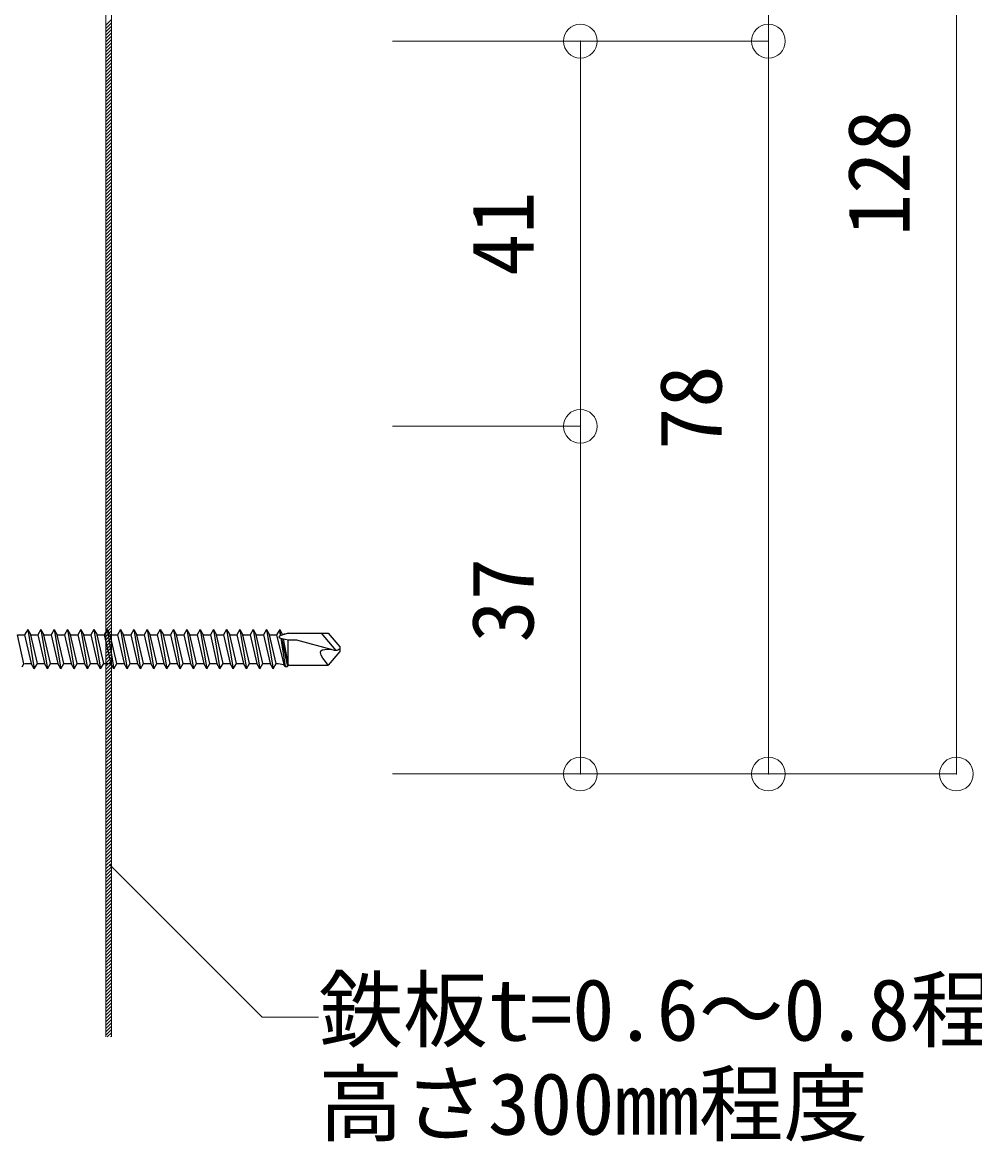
# Model space of a CAD drawing. Units: millimetres on the paper, with parts at other scales. Extents: x -195 to 195, y -140 to 138.
# Drawn here: x 169.64 to 186.52, y -31.06 to -11.2 of the extents above; entities that cross this region are included whole.
import ezdxf
from ezdxf.enums import TextEntityAlignment as Align

# ---------------------------------------------------------------- set-up
doc = ezdxf.new("R2010")
doc.units = ezdxf.units.MM
doc.header["$PDMODE"] = 32
doc.header["$PDSIZE"] = 0.6
doc.linetypes.add('DASHED1', pattern=[1.8, 1.2, -0.6])
for name, color, linetype, lineweight in [('A-5_寸法', 4, 'Continuous', 9), ('A-6_文字', 7, 'Continuous', 18), ('A-9_躯体他', 4, 'DASHED1', 9), ('A-B_補強金具・金具・その他', 3, 'Continuous', 18), ('A-C_ビス・アンカーボルト・強調図形', 2, 'Continuous', 25)]:
    doc.layers.add(name, color=color, linetype=linetype, lineweight=lineweight)
doc.styles.add('ＭＳ ゴシック', font='')
doc.styles.get('ＭＳ ゴシック').set_extended_font_data('MS Gothic')

msp = doc.modelspace()

# ---------------------------------------------------------------- linework, layer by layer
at = {"layer": 'A-5_寸法'}
for p, q in [((182.867, -24.535), (182.867, -3.201)), ((186.2, -24.535), (186.2, -3.201)), ((182.867, -11.535), (176.2, -11.535)), ((179.533, -18.368), (179.533, -11.535)), ((179.533, -18.368), (176.2, -18.368)), ((179.533, -24.535), (179.533, -18.368)), ((182.867, -24.535), (176.2, -24.535)), ((179.533, -24.535), (176.2, -24.535)), ((186.2, -24.535), (179.533, -24.535))]:
    msp.add_line(p, q, dxfattribs=at)
at = {"layer": 'A-5_寸法', "color": 7}
for p in [(179.533, -11.535), (182.867, -11.535), (179.533, -18.368), (179.533, -24.535), (182.867, -24.535), (186.2, -24.535)]:
    msp.add_point(p, dxfattribs=at)
at = {"layer": 'A-6_文字'}
for p, q in [((173.891, -28.846), (171.185, -26.14)), ((174.891, -28.846), (173.891, -28.846))]:
    msp.add_line(p, q, dxfattribs=at)
at = {"layer": 'A-9_躯体他'}
msp.add_line((171.117, 2.133), (171.117, -29.199), dxfattribs=at)
at = {"layer": 'A-B_補強金具・金具・その他'}
for p, q in [((171.117, -29.199), (171.117, 2.133)), ((171.217, -29.199), (171.217, 2.133)), ((171.117, -11.253), (171.217, -11.153)), ((171.117, -11.312), (171.217, -11.212)), ((171.117, -11.371), (171.217, -11.271)), ((171.117, -11.43), (171.217, -11.33)), ((171.117, -11.489), (171.217, -11.389)), ((171.117, -11.547), (171.217, -11.447)), ((171.117, -11.606), (171.217, -11.506)), ((171.117, -11.665), (171.217, -11.565)), ((171.117, -11.724), (171.217, -11.624)), ((171.117, -11.783), (171.217, -11.683)), ((171.117, -11.842), (171.217, -11.742)), ((171.117, -11.901), (171.217, -11.801)), ((171.117, -11.96), (171.217, -11.86)), ((171.117, -12.019), (171.217, -11.919)), ((171.117, -12.078), (171.217, -11.978)), ((171.117, -12.137), (171.217, -12.037)), ((171.117, -12.196), (171.217, -12.096)), ((171.117, -12.255), (171.217, -12.155)), ((171.117, -12.313), (171.217, -12.213)), ((171.117, -12.372), (171.217, -12.272)), ((171.117, -12.431), (171.217, -12.331)), ((171.117, -12.49), (171.217, -12.39)), ((171.117, -12.549), (171.217, -12.449)), ((171.117, -12.608), (171.217, -12.508)), ((171.117, -12.667), (171.217, -12.567)), ((171.117, -12.726), (171.217, -12.626)), ((171.117, -12.785), (171.217, -12.685)), ((171.117, -12.844), (171.217, -12.744)), ((171.117, -12.903), (171.217, -12.803)), ((171.117, -12.962), (171.217, -12.862)), ((171.117, -13.021), (171.217, -12.921)), ((171.117, -13.08), (171.217, -12.98)), ((171.117, -13.138), (171.217, -13.038)), ((171.117, -13.197), (171.217, -13.097)), ((171.117, -13.256), (171.217, -13.156)), ((171.117, -13.315), (171.217, -13.215)), ((171.117, -13.374), (171.217, -13.274)), ((171.117, -13.433), (171.217, -13.333)), ((171.117, -13.492), (171.217, -13.392)), ((171.117, -13.551), (171.217, -13.451)), ((171.117, -13.61), (171.217, -13.51)), ((171.117, -13.669), (171.217, -13.569)), ((171.117, -13.728), (171.217, -13.628)), ((171.117, -13.787), (171.217, -13.687)), ((171.117, -13.846), (171.217, -13.746)), ((171.117, -13.904), (171.217, -13.804)), ((171.117, -13.963), (171.217, -13.863)), ((171.117, -14.022), (171.217, -13.922)), ((171.117, -14.081), (171.217, -13.981)), ((171.117, -14.14), (171.217, -14.04)), ((171.117, -14.199), (171.217, -14.099)), ((171.117, -14.258), (171.217, -14.158)), ((171.117, -14.317), (171.217, -14.217)), ((171.117, -14.376), (171.217, -14.276)), ((171.117, -14.435), (171.217, -14.335)), ((171.117, -14.494), (171.217, -14.394)), ((171.117, -14.553), (171.217, -14.453)), ((171.117, -14.612), (171.217, -14.512)), ((171.117, -14.671), (171.217, -14.571)), ((171.117, -14.729), (171.217, -14.629)), ((171.117, -14.788), (171.217, -14.688)), ((171.117, -14.847), (171.217, -14.747)), ((171.117, -14.906), (171.217, -14.806)), ((171.117, -14.965), (171.217, -14.865)), ((171.117, -15.024), (171.217, -14.924)), ((171.117, -15.083), (171.217, -14.983)), ((171.117, -15.142), (171.217, -15.042)), ((171.117, -15.201), (171.217, -15.101)), ((171.117, -15.26), (171.217, -15.16)), ((171.117, -15.319), (171.217, -15.219)), ((171.117, -15.378), (171.217, -15.278)), ((171.117, -15.437), (171.217, -15.337)), ((171.117, -15.495), (171.217, -15.395)), ((171.117, -15.554), (171.217, -15.454)), ((171.117, -15.613), (171.217, -15.513)), ((171.117, -15.672), (171.217, -15.572)), ((171.117, -15.731), (171.217, -15.631)), ((171.117, -15.79), (171.217, -15.69)), ((171.117, -15.849), (171.217, -15.749)), ((171.117, -15.908), (171.217, -15.808)), ((171.117, -15.967), (171.217, -15.867)), ((171.117, -16.026), (171.217, -15.926)), ((171.117, -16.085), (171.217, -15.985)), ((171.117, -16.144), (171.217, -16.044)), ((171.117, -16.203), (171.217, -16.103)), ((171.117, -16.262), (171.217, -16.162)), ((171.117, -16.32), (171.217, -16.22)), ((171.117, -16.379), (171.217, -16.279)), ((171.117, -16.438), (171.217, -16.338)), ((171.117, -16.497), (171.217, -16.397)), ((171.117, -16.556), (171.217, -16.456)), ((171.117, -16.615), (171.217, -16.515)), ((171.117, -16.674), (171.217, -16.574)), ((171.117, -16.733), (171.217, -16.633)), ((171.117, -16.792), (171.217, -16.692)), ((171.117, -16.851), (171.217, -16.751)), ((171.117, -16.91), (171.217, -16.81)), ((171.117, -16.969), (171.217, -16.869)), ((171.117, -17.028), (171.217, -16.928)), ((171.117, -17.086), (171.217, -16.986)), ((171.117, -17.145), (171.217, -17.045)), ((171.117, -17.204), (171.217, -17.104)), ((171.117, -17.263), (171.217, -17.163)), ((171.117, -17.322), (171.217, -17.222)), ((171.117, -17.381), (171.217, -17.281)), ((171.117, -17.44), (171.217, -17.34)), ((171.117, -17.499), (171.217, -17.399)), ((171.117, -17.558), (171.217, -17.458)), ((171.117, -17.617), (171.217, -17.517)), ((171.117, -17.676), (171.217, -17.576)), ((171.117, -17.735), (171.217, -17.635)), ((171.117, -17.794), (171.217, -17.694)), ((171.117, -17.852), (171.217, -17.752)), ((171.117, -17.911), (171.217, -17.811)), ((171.117, -17.97), (171.217, -17.87)), ((171.117, -18.029), (171.217, -17.929)), ((171.117, -18.088), (171.217, -17.988)), ((171.117, -18.147), (171.217, -18.047)), ((171.117, -18.206), (171.217, -18.106)), ((171.117, -18.265), (171.217, -18.165)), ((171.117, -18.324), (171.217, -18.224)), ((171.117, -18.383), (171.217, -18.283)), ((171.117, -18.442), (171.217, -18.342)), ((171.117, -18.501), (171.217, -18.401)), ((171.117, -18.56), (171.217, -18.46)), ((171.117, -18.619), (171.217, -18.519)), ((171.117, -18.677), (171.217, -18.577)), ((171.117, -18.736), (171.217, -18.636)), ((171.117, -18.795), (171.217, -18.695)), ((171.117, -18.854), (171.217, -18.754)), ((171.117, -18.913), (171.217, -18.813)), ((171.117, -18.972), (171.217, -18.872)), ((171.117, -19.031), (171.217, -18.931)), ((171.117, -19.09), (171.217, -18.99)), ((171.117, -19.149), (171.217, -19.049)), ((171.117, -19.208), (171.217, -19.108)), ((171.117, -19.267), (171.217, -19.167)), ((171.117, -19.326), (171.217, -19.226)), ((171.117, -19.385), (171.217, -19.285)), ((171.117, -19.443), (171.217, -19.343)), ((171.117, -19.502), (171.217, -19.402)), ((171.117, -19.561), (171.217, -19.461)), ((171.117, -19.62), (171.217, -19.52)), ((171.117, -19.679), (171.217, -19.579)), ((171.117, -19.738), (171.217, -19.638)), ((171.117, -19.797), (171.217, -19.697)), ((171.117, -19.856), (171.217, -19.756)), ((171.117, -19.915), (171.217, -19.815)), ((171.117, -19.974), (171.217, -19.874)), ((171.117, -20.033), (171.217, -19.933)), ((171.117, -20.092), (171.217, -19.992)), ((171.117, -20.151), (171.217, -20.051)), ((171.117, -20.21), (171.217, -20.11)), ((171.117, -20.268), (171.217, -20.168)), ((171.117, -20.327), (171.217, -20.227)), ((171.117, -20.386), (171.217, -20.286)), ((171.117, -20.445), (171.217, -20.345)), ((171.117, -20.504), (171.217, -20.404)), ((171.117, -20.563), (171.217, -20.463)), ((171.117, -20.622), (171.217, -20.522)), ((171.117, -20.681), (171.217, -20.581)), ((171.117, -20.74), (171.217, -20.64)), ((171.117, -20.799), (171.217, -20.699)), ((171.117, -20.858), (171.217, -20.758)), ((171.117, -20.917), (171.217, -20.817)), ((171.117, -20.976), (171.217, -20.876)), ((171.117, -21.034), (171.217, -20.934)), ((171.117, -21.093), (171.217, -20.993)), ((171.117, -21.152), (171.217, -21.052)), ((171.117, -21.211), (171.217, -21.111)), ((171.117, -21.27), (171.217, -21.17)), ((171.117, -21.329), (171.217, -21.229)), ((171.117, -21.388), (171.217, -21.288)), ((171.117, -21.447), (171.217, -21.347)), ((171.117, -21.506), (171.217, -21.406)), ((171.117, -21.565), (171.217, -21.465)), ((171.117, -21.624), (171.217, -21.524)), ((171.117, -21.683), (171.217, -21.583)), ((171.117, -21.742), (171.217, -21.642)), ((171.117, -21.801), (171.217, -21.701)), ((171.117, -21.859), (171.217, -21.759)), ((171.117, -21.918), (171.217, -21.818)), ((171.117, -21.977), (171.217, -21.877)), ((171.117, -22.036), (171.217, -21.936)), ((171.117, -22.095), (171.217, -21.995)), ((171.117, -22.154), (171.217, -22.054)), ((171.117, -22.213), (171.217, -22.113)), ((171.117, -22.272), (171.217, -22.172)), ((171.117, -22.331), (171.217, -22.231)), ((171.117, -22.39), (171.217, -22.29)), ((171.117, -22.449), (171.217, -22.349)), ((171.117, -22.508), (171.217, -22.408)), ((171.117, -22.567), (171.217, -22.467)), ((171.117, -22.625), (171.217, -22.525)), ((171.117, -22.684), (171.217, -22.584)), ((171.117, -22.743), (171.217, -22.643)), ((171.117, -22.802), (171.217, -22.702)), ((171.117, -22.861), (171.217, -22.761)), ((171.117, -22.92), (171.217, -22.82)), ((171.117, -22.979), (171.217, -22.879)), ((171.117, -23.038), (171.217, -22.938)), ((171.117, -23.097), (171.217, -22.997)), ((171.117, -23.156), (171.217, -23.056)), ((171.117, -23.215), (171.217, -23.115)), ((171.117, -23.274), (171.217, -23.174)), ((171.117, -23.333), (171.217, -23.233)), ((171.117, -23.391), (171.217, -23.291)), ((171.117, -23.45), (171.217, -23.35)), ((171.117, -23.509), (171.217, -23.409)), ((171.117, -23.568), (171.217, -23.468)), ((171.117, -23.627), (171.217, -23.527)), ((171.117, -23.686), (171.217, -23.586)), ((171.117, -23.745), (171.217, -23.645)), ((171.117, -23.804), (171.217, -23.704)), ((171.117, -23.863), (171.217, -23.763)), ((171.117, -23.922), (171.217, -23.822)), ((171.117, -23.981), (171.217, -23.881)), ((171.117, -24.04), (171.217, -23.94)), ((171.117, -24.099), (171.217, -23.999)), ((171.117, -24.158), (171.217, -24.058)), ((171.117, -24.216), (171.217, -24.116)), ((171.117, -24.275), (171.217, -24.175)), ((171.117, -24.334), (171.217, -24.234)), ((171.117, -24.393), (171.217, -24.293)), ((171.117, -24.452), (171.217, -24.352)), ((171.117, -24.511), (171.217, -24.411)), ((171.117, -24.57), (171.217, -24.47)), ((171.117, -24.629), (171.217, -24.529)), ((171.117, -24.688), (171.217, -24.588)), ((171.117, -24.747), (171.217, -24.647)), ((171.117, -24.806), (171.217, -24.706)), ((171.117, -24.865), (171.217, -24.765)), ((171.117, -24.924), (171.217, -24.824)), ((171.117, -24.982), (171.217, -24.882)), ((171.117, -25.041), (171.217, -24.941)), ((171.117, -25.1), (171.217, -25)), ((171.117, -25.159), (171.217, -25.059)), ((171.117, -25.218), (171.217, -25.118)), ((171.117, -25.277), (171.217, -25.177)), ((171.117, -25.336), (171.217, -25.236)), ((171.117, -25.395), (171.217, -25.295)), ((171.117, -25.454), (171.217, -25.354)), ((171.117, -25.513), (171.217, -25.413)), ((171.117, -25.572), (171.217, -25.472)), ((171.117, -25.631), (171.217, -25.531)), ((171.117, -25.69), (171.217, -25.59)), ((171.117, -25.749), (171.217, -25.649)), ((171.117, -25.807), (171.217, -25.707)), ((171.117, -25.866), (171.217, -25.766)), ((171.117, -25.925), (171.217, -25.825)), ((171.117, -25.984), (171.217, -25.884)), ((171.117, -26.043), (171.217, -25.943)), ((171.117, -26.102), (171.217, -26.002)), ((171.117, -26.161), (171.217, -26.061)), ((171.117, -26.22), (171.217, -26.12)), ((171.117, -26.279), (171.217, -26.179)), ((171.117, -26.338), (171.217, -26.238)), ((171.117, -26.397), (171.217, -26.297)), ((171.117, -26.456), (171.217, -26.356)), ((171.117, -26.515), (171.217, -26.415)), ((171.117, -26.573), (171.217, -26.473)), ((171.117, -26.632), (171.217, -26.532)), ((171.117, -26.691), (171.217, -26.591)), ((171.117, -26.75), (171.217, -26.65)), ((171.117, -26.809), (171.217, -26.709)), ((171.117, -26.868), (171.217, -26.768)), ((171.117, -26.927), (171.217, -26.827)), ((171.117, -26.986), (171.217, -26.886)), ((171.117, -27.045), (171.217, -26.945)), ((171.117, -27.104), (171.217, -27.004)), ((171.117, -27.163), (171.217, -27.063)), ((171.117, -27.222), (171.217, -27.122)), ((171.117, -27.281), (171.217, -27.181)), ((171.117, -27.34), (171.217, -27.24)), ((171.117, -27.398), (171.217, -27.298)), ((171.117, -27.457), (171.217, -27.357)), ((171.117, -27.516), (171.217, -27.416)), ((171.117, -27.575), (171.217, -27.475)), ((171.117, -27.634), (171.217, -27.534)), ((171.117, -27.693), (171.217, -27.593)), ((171.117, -27.752), (171.217, -27.652)), ((171.117, -27.811), (171.217, -27.711)), ((171.117, -27.87), (171.217, -27.77)), ((171.117, -27.929), (171.217, -27.829)), ((171.117, -27.988), (171.217, -27.888)), ((171.117, -28.047), (171.217, -27.947)), ((171.117, -28.106), (171.217, -28.006)), ((171.117, -28.164), (171.217, -28.064)), ((171.117, -28.223), (171.217, -28.123)), ((171.117, -28.282), (171.217, -28.182)), ((171.117, -28.341), (171.217, -28.241)), ((171.117, -28.4), (171.217, -28.3)), ((171.117, -28.459), (171.217, -28.359)), ((171.117, -28.518), (171.217, -28.418)), ((171.117, -28.577), (171.217, -28.477)), ((171.117, -28.636), (171.217, -28.536)), ((171.117, -28.695), (171.217, -28.595)), ((171.117, -28.754), (171.217, -28.654)), ((171.117, -28.813), (171.217, -28.713)), ((171.117, -28.872), (171.217, -28.772)), ((171.117, -28.931), (171.217, -28.831)), ((171.117, -28.989), (171.217, -28.889)), ((171.117, -29.048), (171.217, -28.948)), ((171.117, -29.107), (171.217, -29.007)), ((171.117, -29.166), (171.217, -29.066)), ((171.143, -29.199), (171.217, -29.125)), ((171.201, -29.199), (171.217, -29.184))]:
    msp.add_line(p, q, dxfattribs=at)
at = {"layer": 'A-C_ビス・アンカーボルト・強調図形'}
for p, q in [((169.733, -21.975), (169.679, -22.069)), ((169.733, -21.975), (169.851, -22.667)), ((169.733, -21.975), (169.787, -22.069)), ((169.968, -21.975), (169.915, -22.069)), ((169.968, -21.975), (170.086, -22.667)), ((169.968, -21.975), (170.022, -22.069)), ((170.204, -21.975), (170.15, -22.069)), ((170.204, -21.975), (170.321, -22.667)), ((170.204, -21.975), (170.258, -22.069)), ((170.439, -21.975), (170.385, -22.069)), ((170.439, -21.975), (170.556, -22.667)), ((170.439, -21.975), (170.493, -22.069)), ((170.674, -21.975), (170.62, -22.069)), ((170.674, -21.975), (170.792, -22.667)), ((170.674, -21.975), (170.728, -22.069)), ((170.909, -21.975), (170.855, -22.069)), ((170.909, -21.975), (171.027, -22.667)), ((170.909, -21.975), (170.963, -22.069)), ((171.144, -21.975), (171.09, -22.069)), ((171.144, -21.975), (171.262, -22.667)), ((171.144, -21.975), (171.198, -22.069)), ((171.38, -21.975), (171.326, -22.069)), ((171.38, -21.975), (171.497, -22.667)), ((171.38, -21.975), (171.433, -22.069)), ((171.615, -21.975), (171.561, -22.069)), ((171.615, -21.975), (171.732, -22.667)), ((171.615, -21.975), (171.669, -22.069)), ((171.85, -21.975), (171.796, -22.069)), ((171.85, -21.975), (171.968, -22.667)), ((171.85, -21.975), (171.904, -22.069)), ((172.085, -21.975), (172.031, -22.069)), ((172.085, -21.975), (172.203, -22.667)), ((172.085, -21.975), (172.139, -22.069)), ((172.32, -21.975), (172.266, -22.069)), ((172.32, -21.975), (172.438, -22.667)), ((172.32, -21.975), (172.374, -22.069)), ((172.556, -21.975), (172.502, -22.069)), ((172.556, -21.975), (172.673, -22.667)), ((172.556, -21.975), (172.609, -22.069)), ((172.791, -21.975), (172.737, -22.069)), ((172.791, -21.975), (172.908, -22.667)), ((172.791, -21.975), (172.845, -22.069)), ((173.026, -21.975), (172.972, -22.069)), ((173.026, -21.975), (173.143, -22.667)), ((173.026, -21.975), (173.08, -22.069)), ((173.261, -21.975), (173.207, -22.069)), ((173.261, -21.975), (173.379, -22.667)), ((173.261, -21.975), (173.315, -22.069)), ((173.496, -21.975), (173.442, -22.069)), ((173.496, -21.975), (173.614, -22.667)), ((173.496, -21.975), (173.55, -22.069)), ((173.731, -21.975), (173.678, -22.069)), ((173.731, -21.975), (173.849, -22.667)), ((173.731, -21.975), (173.785, -22.069)), ((173.967, -21.975), (173.913, -22.069)), ((173.967, -21.975), (174.084, -22.667)), ((173.967, -21.975), (174.021, -22.069)), ((174.202, -21.975), (174.148, -22.069)), ((174.223, -22.078), (174.202, -21.975)), ((174.217, -22.081), (174.202, -21.975)), ((174.202, -21.975), (174.248, -22.056)), ((169.552, -22.069), (169.679, -22.069)), ((169.666, -22.579), (169.552, -22.069)), ((169.679, -22.069), (169.797, -22.574)), ((169.787, -22.069), (169.915, -22.069)), ((169.905, -22.574), (169.787, -22.069)), ((169.915, -22.069), (170.032, -22.574)), ((170.022, -22.069), (170.15, -22.069)), ((170.14, -22.574), (170.022, -22.069)), ((170.15, -22.069), (170.267, -22.574)), ((170.258, -22.069), (170.385, -22.069)), ((170.375, -22.574), (170.258, -22.069)), ((170.385, -22.069), (170.503, -22.574)), ((170.493, -22.069), (170.62, -22.069)), ((170.61, -22.574), (170.493, -22.069)), ((170.62, -22.069), (170.738, -22.574)), ((170.728, -22.069), (170.855, -22.069)), ((170.845, -22.574), (170.728, -22.069)), ((170.855, -22.069), (170.973, -22.574)), ((170.963, -22.069), (171.09, -22.069)), ((171.081, -22.574), (170.963, -22.069)), ((171.09, -22.069), (171.208, -22.574)), ((171.198, -22.069), (171.326, -22.069)), ((171.316, -22.574), (171.198, -22.069)), ((171.326, -22.069), (171.443, -22.574)), ((171.433, -22.069), (171.561, -22.069)), ((171.551, -22.574), (171.433, -22.069)), ((171.561, -22.069), (171.678, -22.574)), ((171.669, -22.069), (171.796, -22.069)), ((171.786, -22.574), (171.669, -22.069)), ((171.796, -22.069), (171.914, -22.574)), ((171.904, -22.069), (172.031, -22.069)), ((172.021, -22.574), (171.904, -22.069)), ((172.031, -22.069), (172.149, -22.574)), ((172.139, -22.069), (172.266, -22.069)), ((172.257, -22.574), (172.139, -22.069)), ((172.266, -22.069), (172.384, -22.574)), ((172.374, -22.069), (172.502, -22.069)), ((172.492, -22.574), (172.374, -22.069)), ((172.502, -22.069), (172.619, -22.574)), ((172.609, -22.069), (172.737, -22.069)), ((172.727, -22.574), (172.609, -22.069)), ((172.737, -22.069), (172.854, -22.574)), ((172.845, -22.069), (172.972, -22.069)), ((172.962, -22.574), (172.845, -22.069)), ((172.972, -22.069), (173.09, -22.574)), ((173.08, -22.069), (173.207, -22.069)), ((173.197, -22.574), (173.08, -22.069)), ((173.207, -22.069), (173.325, -22.574)), ((173.315, -22.069), (173.442, -22.069)), ((173.433, -22.574), (173.315, -22.069)), ((173.442, -22.069), (173.56, -22.574)), ((173.55, -22.069), (173.678, -22.069)), ((173.668, -22.574), (173.55, -22.069)), ((173.678, -22.069), (173.795, -22.574)), ((173.785, -22.069), (173.913, -22.069)), ((173.903, -22.574), (173.785, -22.069)), ((173.913, -22.069), (174.03, -22.574)), ((174.021, -22.069), (174.148, -22.069)), ((174.138, -22.574), (174.021, -22.069)), ((174.148, -22.069), (174.276, -22.592)), ((174.201, -22.088), (174.185, -22.104)), ((174.185, -22.104), (174.201, -22.118)), ((174.242, -22.071), (174.201, -22.088)), ((174.201, -22.118), (174.243, -22.131)), ((174.223, -22.125), (174.296, -22.627)), ((174.234, -22.128), (174.338, -22.627)), ((174.296, -22.054), (174.242, -22.071)), ((174.243, -22.131), (174.296, -22.143)), ((174.35, -22.038), (174.296, -22.054)), ((174.296, -22.143), (174.35, -22.157)), ((174.35, -22.038), (175.064, -22.038)), ((174.498, -22.157), (175.111, -22.321)), ((174.94, -22.038), (175.197, -22.344)), ((175.064, -22.038), (175.267, -22.28)), ((174.924, -22.382), (174.933, -22.349)), ((174.937, -22.427), (174.924, -22.382)), ((174.933, -22.349), (174.96, -22.332)), ((174.969, -22.481), (174.937, -22.427)), ((174.96, -22.332), (175, -22.324)), ((175, -22.324), (175.051, -22.321)), ((175.051, -22.321), (175.111, -22.321)), ((175.267, -22.363), (175.064, -22.605)), ((175.132, -22.33), (175.111, -22.321)), ((175.154, -22.338), (175.132, -22.33)), ((175.176, -22.343), (175.154, -22.338)), ((175.197, -22.344), (175.176, -22.343)), ((175.215, -22.342), (175.197, -22.344)), ((175.232, -22.336), (175.215, -22.342)), ((175.249, -22.329), (175.232, -22.336)), ((175.267, -22.321), (175.249, -22.329)), ((175.267, -22.28), (175.267, -22.363)), ((169.633, -22.636), (169.666, -22.579)), ((169.851, -22.667), (169.797, -22.574)), ((169.851, -22.667), (169.905, -22.574)), ((169.905, -22.574), (170.032, -22.574)), ((170.086, -22.667), (170.032, -22.574)), ((170.086, -22.667), (170.14, -22.574)), ((170.14, -22.574), (170.267, -22.574)), ((170.321, -22.667), (170.267, -22.574)), ((170.321, -22.667), (170.375, -22.574)), ((170.375, -22.574), (170.503, -22.574)), ((170.556, -22.667), (170.503, -22.574)), ((170.556, -22.667), (170.61, -22.574)), ((170.61, -22.574), (170.738, -22.574)), ((170.792, -22.667), (170.738, -22.574)), ((170.792, -22.667), (170.845, -22.574)), ((170.845, -22.574), (170.973, -22.574)), ((171.027, -22.667), (170.973, -22.574)), ((171.027, -22.667), (171.081, -22.574)), ((171.081, -22.574), (171.208, -22.574)), ((171.262, -22.667), (171.208, -22.574)), ((171.262, -22.667), (171.316, -22.574)), ((171.316, -22.574), (171.443, -22.574)), ((171.497, -22.667), (171.443, -22.574)), ((171.497, -22.667), (171.551, -22.574)), ((171.551, -22.574), (171.678, -22.574)), ((171.732, -22.667), (171.678, -22.574)), ((171.732, -22.667), (171.786, -22.574)), ((171.786, -22.574), (171.914, -22.574)), ((171.968, -22.667), (171.914, -22.574)), ((171.968, -22.667), (172.021, -22.574)), ((172.021, -22.574), (172.149, -22.574)), ((172.203, -22.667), (172.149, -22.574)), ((172.203, -22.667), (172.257, -22.574)), ((172.257, -22.574), (172.384, -22.574)), ((172.438, -22.667), (172.384, -22.574)), ((172.438, -22.667), (172.492, -22.574)), ((172.492, -22.574), (172.619, -22.574)), ((172.673, -22.667), (172.619, -22.574)), ((172.673, -22.667), (172.727, -22.574)), ((172.727, -22.574), (172.854, -22.574)), ((172.908, -22.667), (172.854, -22.574)), ((172.908, -22.667), (172.962, -22.574)), ((172.962, -22.574), (173.09, -22.574)), ((173.143, -22.667), (173.09, -22.574)), ((173.143, -22.667), (173.197, -22.574)), ((173.197, -22.574), (173.325, -22.574)), ((173.379, -22.667), (173.325, -22.574)), ((173.379, -22.667), (173.433, -22.574)), ((173.433, -22.574), (173.56, -22.574)), ((173.614, -22.667), (173.56, -22.574)), ((173.614, -22.667), (173.668, -22.574)), ((173.668, -22.574), (173.795, -22.574)), ((173.849, -22.667), (173.795, -22.574)), ((173.849, -22.667), (173.903, -22.574)), ((173.903, -22.574), (174.03, -22.574)), ((174.084, -22.667), (174.03, -22.574)), ((174.084, -22.667), (174.138, -22.574)), ((174.138, -22.574), (174.175, -22.574)), ((174.175, -22.574), (174.276, -22.592)), ((174.296, -22.627), (174.276, -22.592)), ((174.296, -22.627), (174.338, -22.627)), ((174.35, -22.605), (174.338, -22.627)), ((174.35, -22.605), (175.064, -22.605)), ((175.013, -22.541), (174.969, -22.481)), ((175.064, -22.605), (175.013, -22.541))]:
    msp.add_line(p, q, dxfattribs=at)
for points in [[(174.251, -22.068), (174.248, -22.056), (174.35, -22.038)], [(174.264, -22.136), (174.35, -22.605), (174.35, -22.157), (174.498, -22.157)], [(169.666, -22.579), (169.687, -22.574), (169.797, -22.574)]]:
    msp.add_lwpolyline(points, dxfattribs=at)

# ---------------------------------------------------------------- texts
at = {"layer": 'A-5_寸法', "style": 'ＭＳ ゴシック'}
for s, p in [('128', (185.7, -14.993)), ('41', (179.033, -15.701)), ('78', (182.367, -18.785)), ('37', (179.033, -22.202))]:
    msp.add_text(s, height=1.1, rotation=90, dxfattribs=at).set_placement(p, align=Align.BOTTOM_LEFT)
at = {"layer": 'A-6_文字', "style": 'ＭＳ ゴシック'}
for s, p in [('鉄板t=0.6～0.8程度', (174.891, -29.596)), ('高さ300mm程度', (174.891, -31.263))]:
    msp.add_text(s, height=1.1, dxfattribs=at).set_placement(p, align=Align.BOTTOM_LEFT)

doc.saveas('drawing.dxf')
